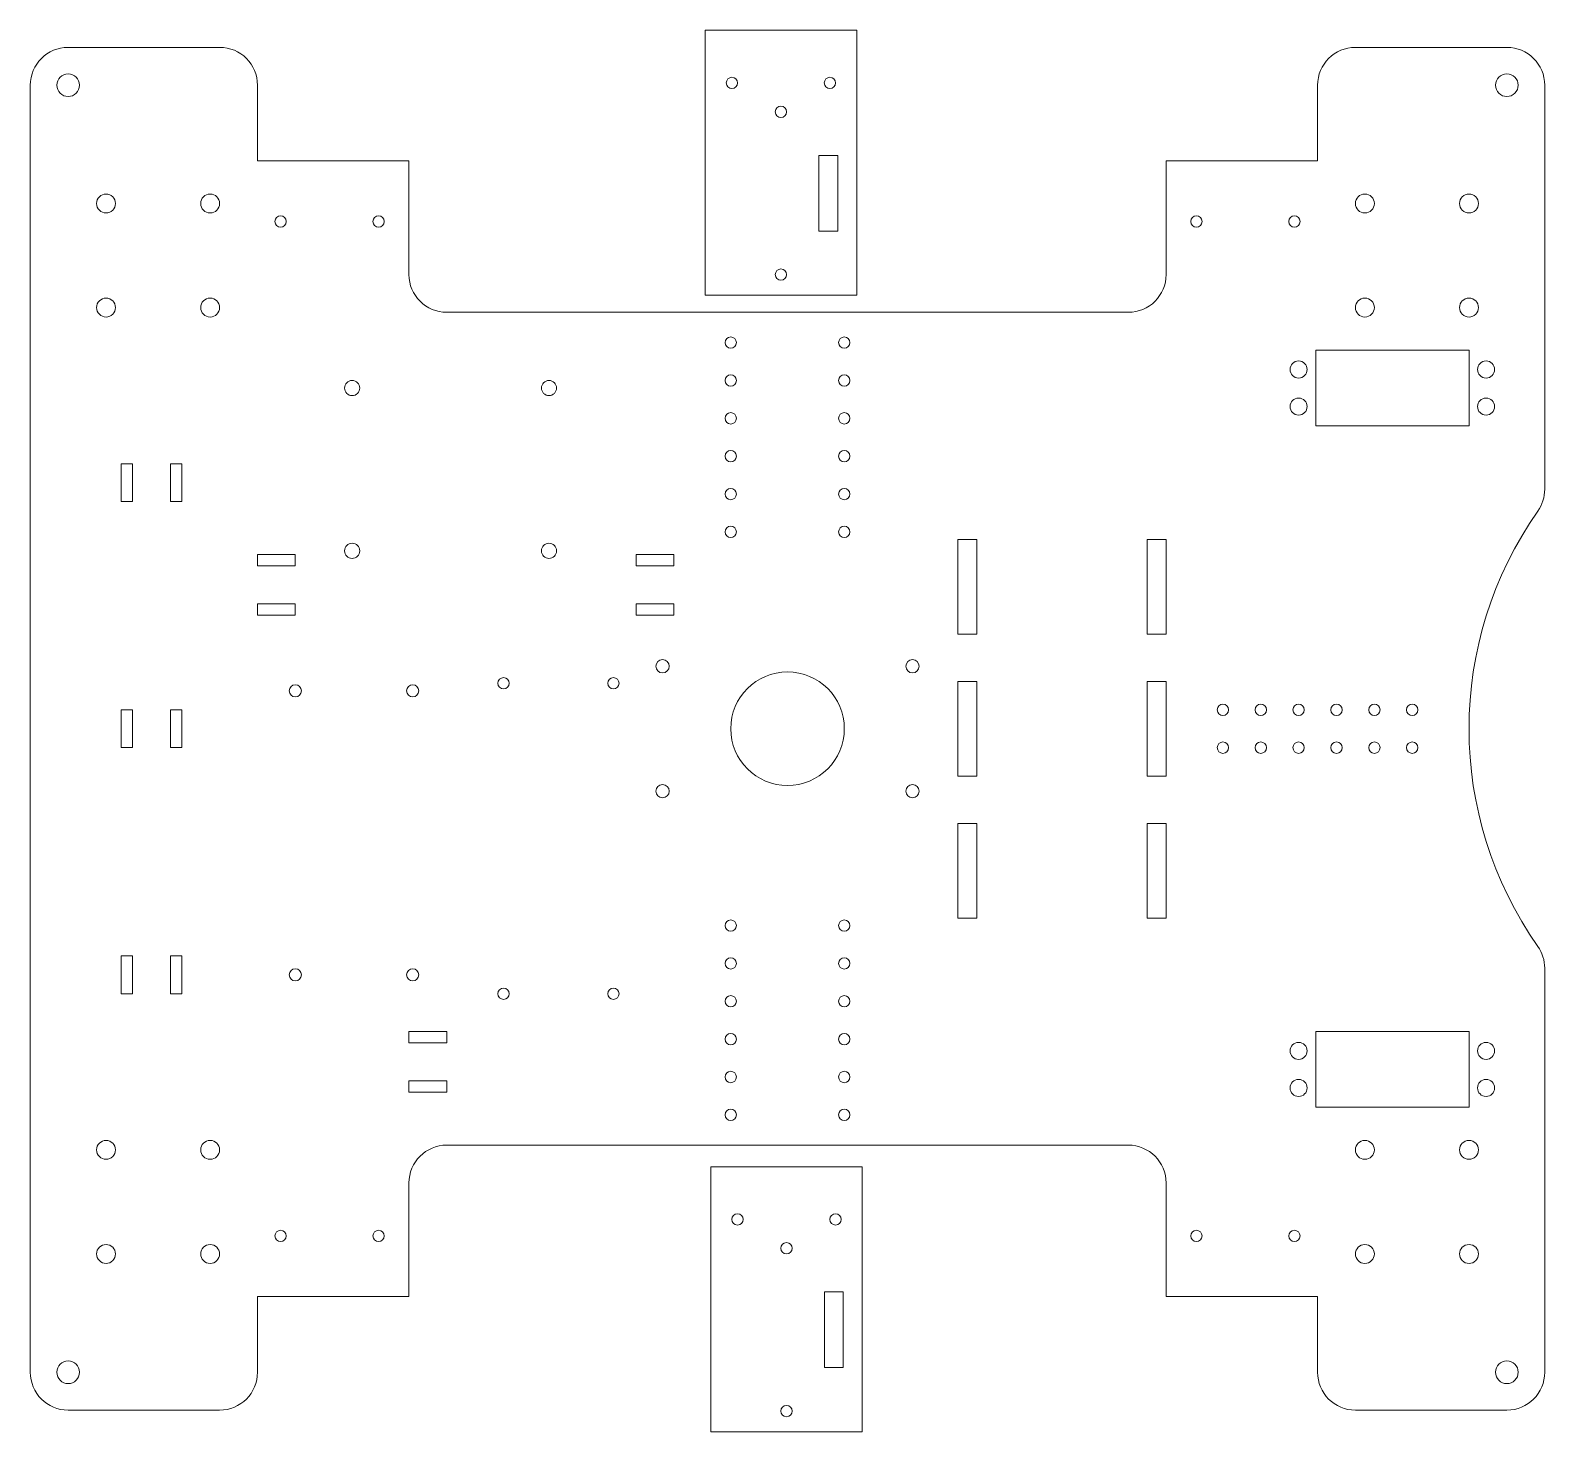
# Model space of a CAD drawing. Header units: millimetres. Extents: x 137 to 537, y 149 to 519.
import ezdxf

# ---------------------------------------------------------------- set-up
doc = ezdxf.new("R2010")
doc.units = ezdxf.units.MM

msp = doc.modelspace()

# ---------------------------------------------------------------- linework, layer by layer
at = {"color": 7, "linetype": 'Continuous', "lineweight": 15}
for p, q in [((314.78, 518.96), (314.78, 448.96)), ((354.78, 518.96), (314.78, 518.96)), ((354.78, 448.96), (354.78, 518.96)), ((186.51, 514.45), (146.51, 514.45)), ((526.51, 514.45), (486.51, 514.45)), ((136.51, 504.45), (136.51, 164.45)), ((196.51, 484.45), (196.51, 504.45)), ((476.51, 504.45), (476.51, 484.45)), ((536.51, 397.7), (536.51, 504.45)), ((236.51, 484.45), (196.51, 484.45)), ((236.51, 454.45), (236.51, 484.45)), ((349.78, 485.91), (344.78, 485.91)), ((344.78, 485.91), (344.78, 465.91)), ((349.78, 465.91), (349.78, 485.91)), ((436.51, 484.45), (436.51, 454.45)), ((476.51, 484.45), (436.51, 484.45)), ((344.78, 465.91), (349.78, 465.91)), ((314.78, 448.96), (354.78, 448.96)), ((426.51, 444.45), (246.51, 444.45)), ((516.51, 434.45), (476.01, 434.45)), ((476.01, 434.45), (476.01, 414.45)), ((516.51, 414.45), (516.51, 434.45)), ((476.01, 414.45), (516.51, 414.45)), ((163.51, 404.45), (160.51, 404.45)), ((160.51, 404.45), (160.51, 394.45)), ((163.51, 394.45), (163.51, 404.45)), ((176.51, 404.45), (173.51, 404.45)), ((173.51, 404.45), (173.51, 394.45)), ((176.51, 394.45), (176.51, 404.45)), ((160.51, 394.45), (163.51, 394.45)), ((173.51, 394.45), (176.51, 394.45)), ((386.51, 384.45), (381.51, 384.45)), ((381.51, 384.45), (381.51, 359.45)), ((386.51, 359.45), (386.51, 384.45)), ((436.51, 384.45), (431.51, 384.45)), ((431.51, 384.45), (431.51, 359.45)), ((436.51, 359.45), (436.51, 384.45)), ((206.51, 380.45), (196.51, 380.45)), ((196.51, 380.45), (196.51, 377.45)), ((206.51, 377.45), (206.51, 380.45)), ((306.51, 380.45), (296.51, 380.45)), ((296.51, 380.45), (296.51, 377.45)), ((306.51, 377.45), (306.51, 380.45)), ((196.51, 377.45), (206.51, 377.45)), ((296.51, 377.45), (306.51, 377.45)), ((206.51, 367.45), (196.51, 367.45)), ((196.51, 367.45), (196.51, 364.45)), ((196.51, 364.45), (206.51, 364.45)), ((206.51, 364.45), (206.51, 367.45)), ((306.51, 367.45), (296.51, 367.45)), ((296.51, 367.45), (296.51, 364.45)), ((296.51, 364.45), (306.51, 364.45)), ((306.51, 364.45), (306.51, 367.45)), ((381.51, 359.45), (386.51, 359.45)), ((431.51, 359.45), (436.51, 359.45)), ((386.51, 346.95), (381.51, 346.95)), ((381.51, 346.95), (381.51, 321.95)), ((386.51, 321.95), (386.51, 346.95)), ((436.51, 346.95), (431.51, 346.95)), ((431.51, 346.95), (431.51, 321.95)), ((436.51, 321.95), (436.51, 346.95)), ((163.51, 339.45), (160.51, 339.45)), ((160.51, 339.45), (160.51, 329.45)), ((163.51, 329.45), (163.51, 339.45)), ((176.51, 339.45), (173.51, 339.45)), ((173.51, 339.45), (173.51, 329.45)), ((176.51, 329.45), (176.51, 339.45)), ((160.51, 329.45), (163.51, 329.45)), ((173.51, 329.45), (176.51, 329.45)), ((381.51, 321.95), (386.51, 321.95)), ((431.51, 321.95), (436.51, 321.95)), ((386.51, 309.45), (381.51, 309.45)), ((381.51, 309.45), (381.51, 284.45)), ((386.51, 284.45), (386.51, 309.45)), ((436.51, 309.45), (431.51, 309.45)), ((431.51, 309.45), (431.51, 284.45)), ((436.51, 284.45), (436.51, 309.45)), ((381.51, 284.45), (386.51, 284.45)), ((431.51, 284.45), (436.51, 284.45)), ((163.51, 274.45), (160.51, 274.45)), ((160.51, 274.45), (160.51, 264.45)), ((163.51, 264.45), (163.51, 274.45)), ((176.51, 274.45), (173.51, 274.45)), ((173.51, 274.45), (173.51, 264.45)), ((176.51, 264.45), (176.51, 274.45)), ((536.51, 164.45), (536.51, 271.21)), ((160.51, 264.45), (163.51, 264.45)), ((173.51, 264.45), (176.51, 264.45)), ((246.51, 254.45), (236.51, 254.45)), ((236.51, 254.45), (236.51, 251.45)), ((246.51, 251.45), (246.51, 254.45)), ((516.51, 254.45), (476.01, 254.45)), ((476.01, 254.45), (476.01, 234.45)), ((516.51, 234.45), (516.51, 254.45)), ((236.51, 251.45), (246.51, 251.45)), ((246.51, 241.45), (236.51, 241.45)), ((236.51, 241.45), (236.51, 238.45)), ((246.51, 238.45), (246.51, 241.45)), ((236.51, 238.45), (246.51, 238.45)), ((476.01, 234.45), (516.51, 234.45)), ((246.51, 224.45), (426.51, 224.45)), ((316.25, 218.74), (316.25, 148.74)), ((356.25, 218.74), (316.25, 218.74)), ((356.25, 148.74), (356.25, 218.74)), ((236.51, 184.45), (236.51, 214.45)), ((436.51, 214.45), (436.51, 184.45)), ((196.51, 184.45), (236.51, 184.45)), ((196.51, 164.45), (196.51, 184.45)), ((351.25, 185.7), (346.25, 185.7)), ((346.25, 185.7), (346.25, 165.7)), ((351.25, 165.7), (351.25, 185.7)), ((436.51, 184.45), (476.51, 184.45)), ((476.51, 184.45), (476.51, 164.45)), ((346.25, 165.7), (351.25, 165.7)), ((146.51, 154.45), (186.51, 154.45)), ((486.51, 154.45), (526.51, 154.45)), ((316.25, 148.74), (356.25, 148.74))]:
    msp.add_line(p, q, dxfattribs=at)
for centre, radius in [((146.51, 504.45), 3), ((321.83, 505.05), 1.5), ((347.72, 505.05), 1.5), ((526.51, 504.45), 3), ((334.78, 497.41), 1.5), ((156.51, 473.2), 2.5), ((184.01, 473.2), 2.5), ((489.01, 473.2), 2.5), ((516.51, 473.2), 2.5), ((202.62, 468.45), 1.5), ((228.51, 468.45), 1.5), ((444.51, 468.45), 1.5), ((470.4, 468.45), 1.5), ((334.78, 454.41), 1.5), ((156.51, 445.7), 2.5), ((184.01, 445.7), 2.5), ((489.01, 445.7), 2.5), ((516.51, 445.7), 2.5), ((321.51, 436.45), 1.5), ((351.51, 436.45), 1.5), ((471.51, 429.35), 2.25), ((521.01, 429.35), 2.25), ((221.51, 424.45), 2), ((273.51, 424.45), 2), ((321.51, 426.45), 1.5), ((351.51, 426.45), 1.5), ((471.51, 419.55), 2.25), ((521.01, 419.55), 2.25), ((321.51, 416.45), 1.5), ((351.51, 416.45), 1.5), ((321.51, 406.45), 1.5), ((351.51, 406.45), 1.5), ((321.51, 396.45), 1.5), ((351.51, 396.45), 1.5), ((321.51, 386.45), 1.5), ((351.51, 386.45), 1.5), ((221.51, 381.45), 2), ((273.51, 381.45), 2), ((303.51, 350.95), 1.75), ((369.51, 350.95), 1.75), ((336.51, 334.45), 15), ((206.51, 344.45), 1.6), ((237.51, 344.45), 1.6), ((261.51, 346.45), 1.5), ((290.51, 346.45), 1.5), ((451.51, 339.45), 1.5), ((461.51, 339.45), 1.5), ((471.51, 339.45), 1.5), ((481.51, 339.45), 1.5), ((491.51, 339.45), 1.5), ((501.51, 339.45), 1.5), ((451.51, 329.45), 1.5), ((461.51, 329.45), 1.5), ((471.51, 329.45), 1.5), ((481.51, 329.45), 1.5), ((491.51, 329.45), 1.5), ((501.51, 329.45), 1.5), ((303.51, 317.95), 1.75), ((369.51, 317.95), 1.75), ((321.51, 282.45), 1.5), ((351.51, 282.45), 1.5), ((321.51, 272.45), 1.5), ((351.51, 272.45), 1.5), ((206.51, 269.45), 1.6), ((237.51, 269.45), 1.6), ((261.51, 264.45), 1.5), ((290.51, 264.45), 1.5), ((321.51, 262.45), 1.5), ((351.51, 262.45), 1.5), ((321.51, 252.45), 1.5), ((351.51, 252.45), 1.5), ((471.51, 249.35), 2.25), ((521.01, 249.35), 2.25), ((321.51, 242.45), 1.5), ((351.51, 242.45), 1.5), ((471.51, 239.55), 2.25), ((521.01, 239.55), 2.25), ((321.51, 232.45), 1.5), ((351.51, 232.45), 1.5), ((156.51, 223.2), 2.5), ((184.01, 223.2), 2.5), ((489.01, 223.2), 2.5), ((516.51, 223.2), 2.5), ((323.31, 204.84), 1.5), ((349.2, 204.84), 1.5), ((202.62, 200.45), 1.5), ((228.51, 200.45), 1.5), ((444.51, 200.45), 1.5), ((470.4, 200.45), 1.5), ((156.51, 195.7), 2.5), ((184.01, 195.7), 2.5), ((336.25, 197.2), 1.5), ((489.01, 195.7), 2.5), ((516.51, 195.7), 2.5), ((146.51, 164.45), 3), ((526.51, 164.45), 3), ((336.25, 154.2), 1.5)]:
    msp.add_circle(centre, radius, dxfattribs=at)
for centre, radius, start, end in [((146.51, 504.45), 10, 90, 180), ((186.51, 504.45), 10, 0, 90), ((486.51, 504.45), 10, 90, 180), ((526.51, 504.45), 10, 0, 90), ((246.51, 454.45), 10, 180, 270), ((426.51, 454.45), 10, 270, 0), ((526.51, 397.7), 10, 324.9032, 0), ((616.51, 334.45), 100, 144.9032, 215.0968), ((526.51, 271.21), 10, 0, 35.0968), ((246.51, 214.45), 10, 90, 180), ((426.51, 214.45), 10, 0, 90), ((146.51, 164.45), 10, 180, 270), ((186.51, 164.45), 10, 270, 0), ((486.51, 164.45), 10, 180, 270), ((526.51, 164.45), 10, 270, 0)]:
    msp.add_arc(centre, radius, start, end, dxfattribs=at)

doc.saveas('drawing.dxf')
